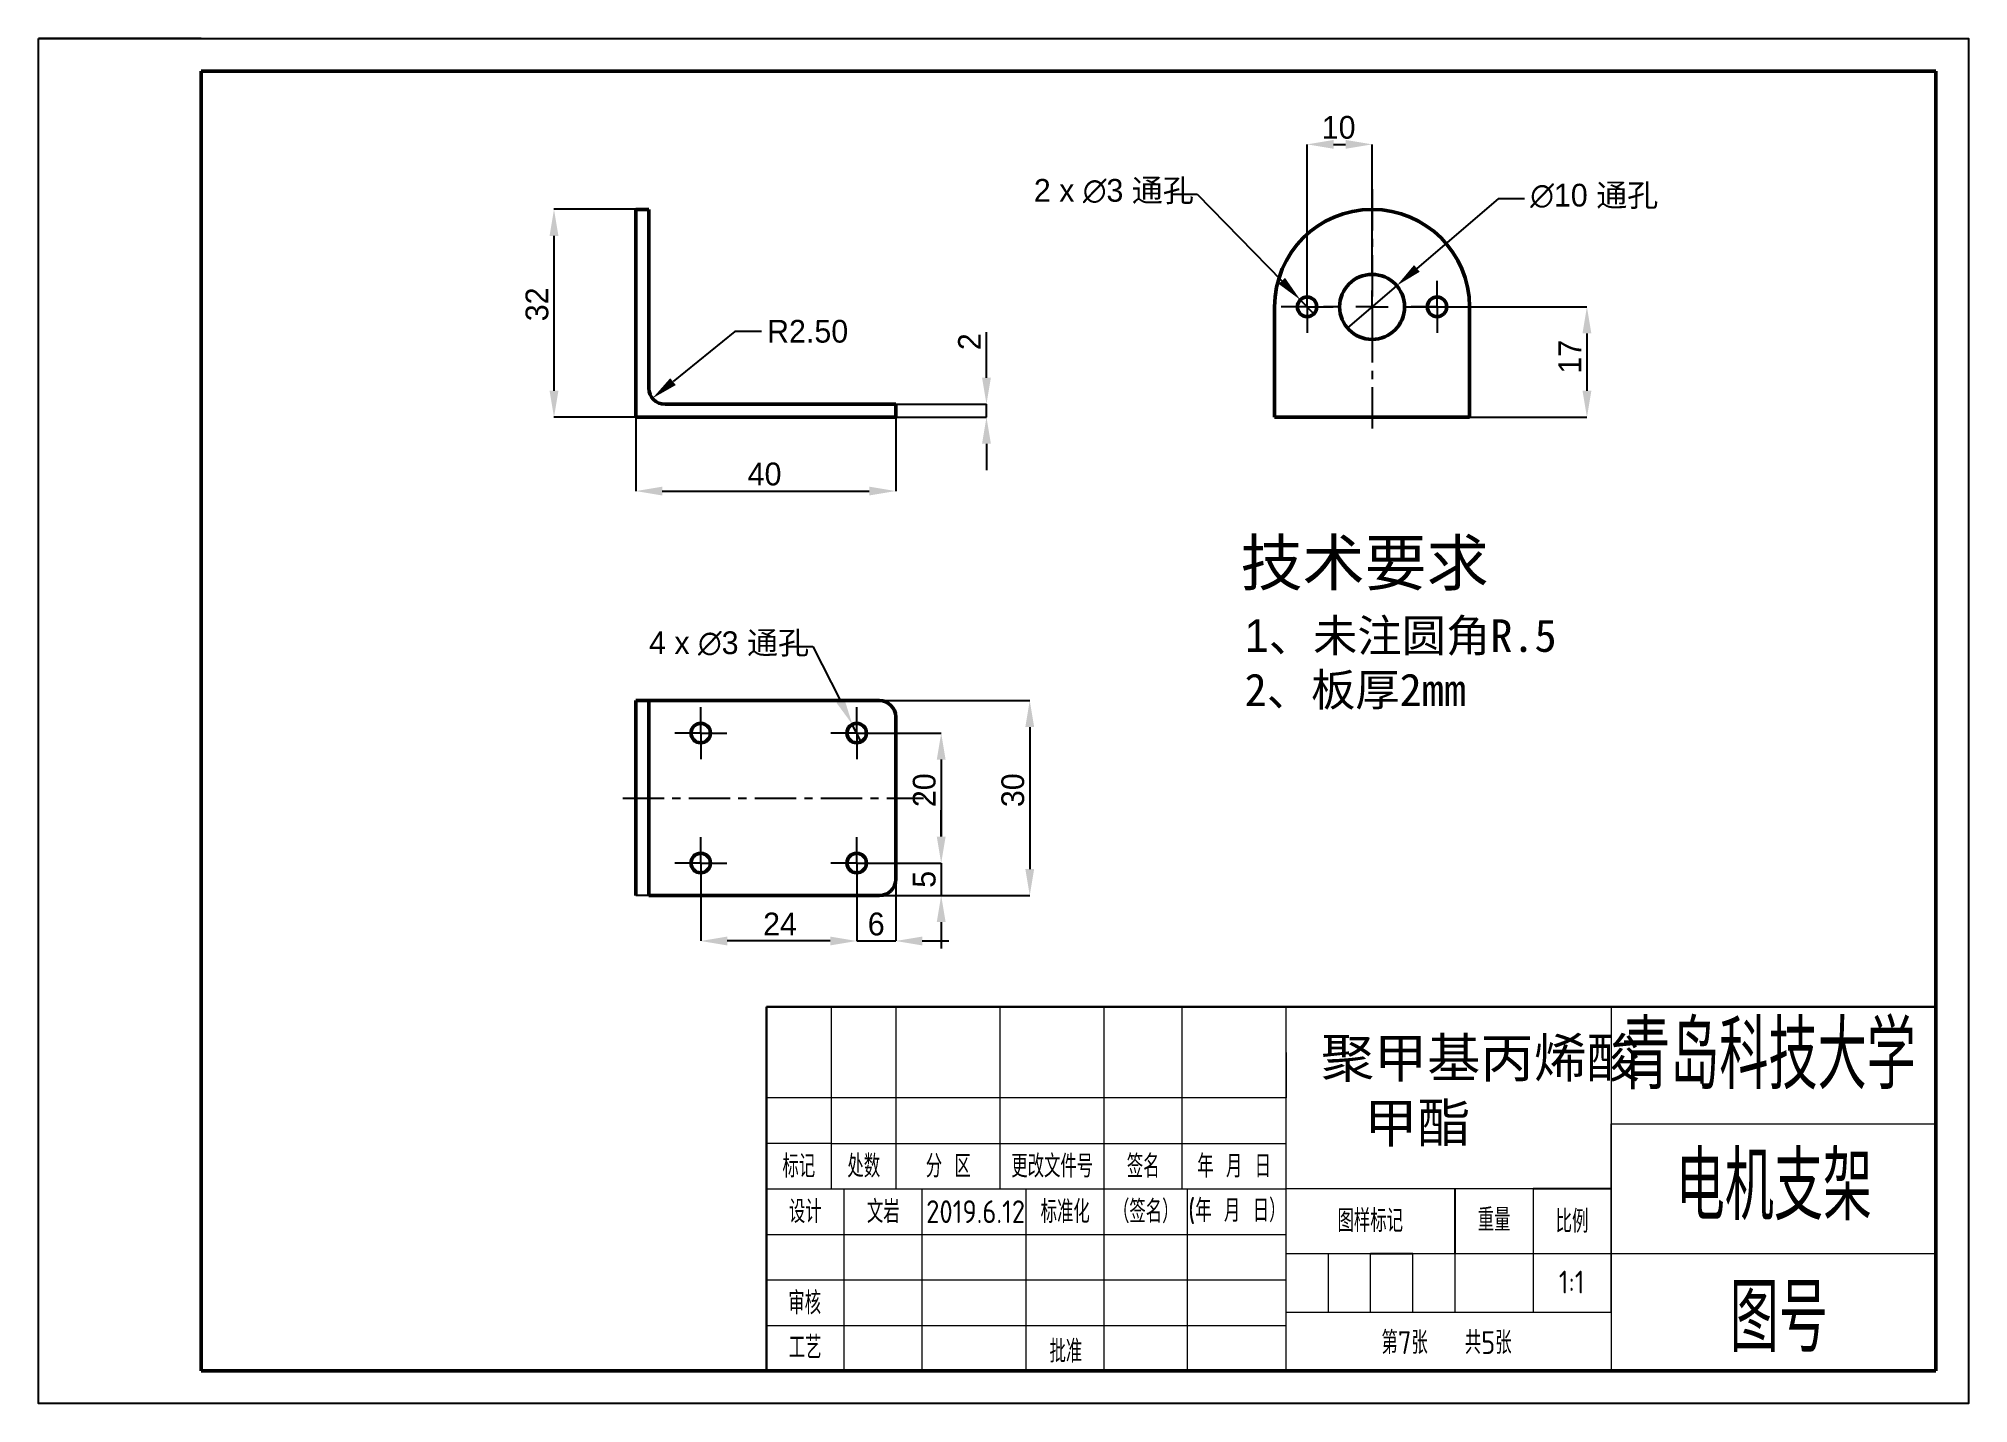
# Model space of a CAD drawing. Header units: millimetres. Extents: x 0 to 297, y 0 to 210.
import ezdxf

# ---------------------------------------------------------------- set-up
doc = ezdxf.new("R2010")
doc.units = ezdxf.units.MM
doc.header["$PDSIZE"] = -1
doc.linetypes.add('CENTER', pattern=[10.16, 6.35, -1.27, 1.27, -1.27])
for name, color, linetype in [('1轮廓实线层', 2, 'Continuous'), ('图框', 7, 'Continuous'), ('明细栏文字', 7, 'Continuous')]:
    doc.layers.add(name, color=color, linetype=linetype)
for name, color, linetype, lineweight in [('中心线层', 7, 'CENTER', 25), ('标注层', 7, 'Continuous', 25), ('粗实线层', 7, 'Continuous', 50), ('粗直线', 7, 'Continuous', 50), ('细实线', 3, 'Continuous', 25), ('细实线1', 7, 'Continuous', 25)]:
    doc.layers.add(name, color=color, linetype=linetype, lineweight=lineweight)
doc.styles.add('SLDTEXTSTYLE2', font='')
doc.styles.get("Standard").update_dxf_attribs({"font": ''})
doc.styles.add('国标', font='gbenor.shx', dxfattribs={"bigfont": 'gbcbig.shx'})
doc.styles.get('SLDTEXTSTYLE2').set_extended_font_data('汉仪长仿宋体')
doc.styles.get('Standard').set_extended_font_data('汉仪长仿宋体')
doc.dimstyles.new('SLDDIMSTYLE0', dxfattribs={"dimtxt": 3.5, "dimasz": 4.08, "dimexe": 0, "dimexo": 0.0625, "dimgap": 0.875, "dimtad": 2, "dimrnd": 1e-09, "dimzin": 12, "dimdsep": 46, "dimtxsty": 'SLDTEXTSTYLE2', "dimsah": 1, "dimcen": 0.09, "dimadec": 0, "dimazin": 3, "dimtfac": 1, "dimtmove": 0, "dimatfit": 0, "dimfxl": 1, "dimfrac": 2, "dimtolj": 1, "dimtzin": 12, "dimarcsym": 0})
doc.dimstyles.new('SLDDIMSTYLE1', dxfattribs={"dimtxt": 3.5, "dimasz": 4.08, "dimexe": 0, "dimexo": 0.0625, "dimgap": 0.875, "dimtad": 2, "dimrnd": 1e-09, "dimzin": 12, "dimdsep": 46, "dimtxsty": 'SLDTEXTSTYLE2', "dimsah": 1, "dimcen": 0.09, "dimadec": 0, "dimazin": 3, "dimtfac": 1, "dimtofl": 0, "dimtmove": 0, "dimatfit": 3, "dimfxl": 1, "dimfrac": 2, "dimtolj": 1, "dimtzin": 12, "dimarcsym": 0})
doc.dimstyles.new('SLDDIMSTYLE2', dxfattribs={"dimtxt": 3.5, "dimasz": 4.08, "dimexe": 0, "dimexo": 0.0625, "dimgap": 0.875, "dimtad": 0, "dimtih": 1, "dimtoh": 1, "dimrnd": 1e-09, "dimzin": 4, "dimdsep": 46, "dimtxsty": 'SLDTEXTSTYLE2', "dimsah": 1, "dimcen": 0, "dimadec": 0, "dimazin": 1, "dimtfac": 1, "dimtofl": 0, "dimtmove": 1, "dimatfit": 3, "dimfxl": 1, "dimfrac": 2, "dimtolj": 1, "dimtzin": 12, "dimarcsym": 0})
doc.dimstyles.new('SLDDIMSTYLE3', dxfattribs={"dimtxt": 3.5, "dimasz": 4.08, "dimexe": 0, "dimexo": 0.0625, "dimgap": 0.875, "dimtad": 0, "dimtih": 1, "dimtoh": 1, "dimrnd": 1e-09, "dimzin": 12, "dimdsep": 46, "dimtxsty": 'SLDTEXTSTYLE2', "dimblk1": 'NONE', "dimsah": 1, "dimcen": 0, "dimadec": 0, "dimazin": 3, "dimtfac": 1, "dimtmove": 0, "dimatfit": 3, "dimldrblk": 'NONE', "dimfxl": 1, "dimfrac": 2, "dimtolj": 1, "dimtzin": 12, "dimarcsym": 0})

# ---------------------------------------------------------------- blocks, each defined once
blk = doc.blocks.new('_D')
at = {"layer": 'Defpoints', "color": 0, "transparency": 16777216}
for p in [(131.91, 153.73), (131.91, 151.73), (145.88, 151.73)]:
    blk.add_point(p, dxfattribs=at)
at = {"layer": '标注层', "color": 0, "lineweight": -2, "transparency": 16777216}
for p, q in [((145.88, 157.81), (145.88, 164.84)), ((131.97, 153.73), (145.88, 153.73)), ((131.97, 151.73), (145.88, 151.73)), ((145.88, 151.73), (145.88, 153.73)), ((145.88, 147.65), (145.88, 143.57))]:
    blk.add_line(p, q, dxfattribs=at)
at = {"layer": '标注层', "color": 0, "transparency": 16777216}
for points in [[(145.2, 157.81), (146.56, 157.81), (145.88, 153.73)], [(145.2, 147.65), (146.56, 147.65), (145.88, 151.73)]]:
    blk.add_solid(points, dxfattribs=at)
at = {"layer": '标注层', "color": 0, "transparency": 16777216, "insert": (141.51, 163.36), "char_height": 3.5, "attachment_point": 2, "rotation": 90, "style": 'SLDTEXTSTYLE2'}
blk.add_mtext('\\A1;2', dxfattribs=at)
blk = doc.blocks.new('_D_1')
at = {"layer": 'Defpoints', "color": 0, "transparency": 16777216}
for p in [(91.91, 151.73), (131.91, 151.73), (131.91, 140.38)]:
    blk.add_point(p, dxfattribs=at)
at = {"layer": '标注层', "color": 0, "lineweight": -2, "transparency": 16777216}
for p, q in [((91.91, 151.66), (91.91, 140.38)), ((131.91, 151.66), (131.91, 140.38)), ((95.99, 140.38), (127.83, 140.38))]:
    blk.add_line(p, q, dxfattribs=at)
at = {"layer": '标注层', "color": 0, "transparency": 16777216}
for points in [[(95.99, 141.06), (95.99, 139.7), (91.91, 140.38)], [(127.83, 141.06), (127.83, 139.7), (131.91, 140.38)]]:
    blk.add_solid(points, dxfattribs=at)
at = {"layer": '标注层', "color": 0, "transparency": 16777216, "insert": (111.73, 144.76), "char_height": 3.5, "attachment_point": 2, "style": 'SLDTEXTSTYLE2'}
blk.add_mtext('\\A1;40', dxfattribs=at)
blk = doc.blocks.new('_D_2')
at = {"layer": 'Defpoints', "color": 0, "transparency": 16777216}
for p in [(91.91, 183.73), (79.32, 151.73), (91.91, 151.73)]:
    blk.add_point(p, dxfattribs=at)
at = {"layer": '标注层', "color": 0, "lineweight": -2, "transparency": 16777216}
for p, q in [((91.85, 183.73), (79.32, 183.73)), ((79.32, 179.65), (79.32, 155.81)), ((91.85, 151.73), (79.32, 151.73))]:
    blk.add_line(p, q, dxfattribs=at)
at = {"layer": '标注层', "color": 0, "transparency": 16777216}
for points in [[(78.64, 179.65), (80, 179.65), (79.32, 183.73)], [(78.64, 155.81), (80, 155.81), (79.32, 151.73)]]:
    blk.add_solid(points, dxfattribs=at)
at = {"layer": '标注层', "color": 0, "transparency": 16777216, "insert": (74.94, 169.11), "char_height": 3.5, "attachment_point": 2, "rotation": 90, "style": 'SLDTEXTSTYLE2'}
blk.add_mtext('\\A1;32', dxfattribs=at)
blk = doc.blocks.new('_D_3')
at = {"layer": 'Defpoints', "color": 0, "transparency": 16777216}
for p in [(94.47, 154.65), (96.41, 156.23)]:
    blk.add_point(p, dxfattribs=at)
at = {"layer": '标注层', "color": 0, "lineweight": -2, "transparency": 16777216}
for p, q in [((107.16, 164.94), (97.64, 157.22)), ((111.24, 164.94), (107.16, 164.94))]:
    blk.add_line(p, q, dxfattribs=at)
at = {"layer": '标注层', "color": 0, "transparency": 16777216}
blk.add_solid([(97.21, 157.75), (98.06, 156.69), (94.47, 154.65)], dxfattribs=at)
at = {"layer": '标注层', "color": 0, "transparency": 16777216, "insert": (112.11, 166.72), "char_height": 3.5, "attachment_point": 1, "style": 'SLDTEXTSTYLE2'}
blk.add_mtext('\\A1;R2.50', dxfattribs=at)
blk = doc.blocks.new('_D_4')
at = {"layer": 'Defpoints', "color": 0, "transparency": 16777216}
for p in [(212.73, 168.73), (220.23, 151.73), (238.29, 151.73)]:
    blk.add_point(p, dxfattribs=at)
at = {"layer": '标注层', "color": 0, "lineweight": -2, "transparency": 16777216}
for p, q in [((212.79, 168.73), (238.29, 168.73)), ((238.29, 164.65), (238.29, 155.81)), ((220.29, 151.73), (238.29, 151.73))]:
    blk.add_line(p, q, dxfattribs=at)
at = {"layer": '标注层', "color": 0, "transparency": 16777216}
for points in [[(237.61, 164.65), (238.97, 164.65), (238.29, 168.73)], [(237.61, 155.81), (238.97, 155.81), (238.29, 151.73)]]:
    blk.add_solid(points, dxfattribs=at)
at = {"layer": '标注层', "color": 0, "transparency": 16777216, "insert": (233.91, 161.04), "char_height": 3.5, "attachment_point": 2, "rotation": 90, "style": 'SLDTEXTSTYLE2'}
blk.add_mtext('\\A1;17', dxfattribs=at)
blk = doc.blocks.new('_D_5')
at = {"layer": 'Defpoints', "color": 0, "transparency": 16777216}
for p in [(194.18, 169.8), (196.27, 167.65)]:
    blk.add_point(p, dxfattribs=at)
at = {"layer": '标注层', "color": 0, "lineweight": -2, "transparency": 16777216}
for p, q in [((174.25, 186.08), (178.33, 186.08)), ((178.33, 186.08), (191.33, 172.72)), ((196.27, 167.65), (194.18, 169.8))]:
    blk.add_line(p, q, dxfattribs=at)
at = {"layer": '标注层', "color": 0, "transparency": 16777216}
blk.add_solid([(191.82, 173.2), (190.85, 172.25), (194.18, 169.8)], dxfattribs=at)
at = {"layer": '标注层', "color": 0, "transparency": 16777216, "insert": (153.17, 188.4), "char_height": 3.5, "attachment_point": 1, "style": 'SLDTEXTSTYLE2'}
blk.add_mtext('\\A1;2 x ∅3 通孔', dxfattribs=at)
blk = doc.blocks.new('_NONE')
blk = doc.blocks.new('_D_6')
at = {"layer": 'Defpoints', "color": 0, "transparency": 16777216}
for p in [(209.02, 171.98), (201.43, 165.47)]:
    blk.add_point(p, dxfattribs=at)
at = {"layer": '标注层', "color": 0, "lineweight": -2, "transparency": 16777216}
for p, q in [((224.62, 185.35), (212.12, 174.63)), ((228.7, 185.35), (224.62, 185.35)), ((201.43, 165.47), (209.02, 171.98))]:
    blk.add_line(p, q, dxfattribs=at)
at = {"layer": '标注层', "color": 0, "transparency": 16777216}
blk.add_solid([(211.68, 175.15), (212.56, 174.12), (209.02, 171.98)], dxfattribs=at)
at = {"layer": '标注层', "color": 0, "transparency": 16777216, "insert": (229.58, 187.66), "char_height": 3.5, "attachment_point": 1, "style": 'SLDTEXTSTYLE2'}
blk.add_mtext('\\A1;∅10 通孔', dxfattribs=at)
blk = doc.blocks.new('_D_7')
at = {"layer": 'Defpoints', "color": 0, "transparency": 16777216}
for p in [(205.23, 193.73), (205.23, 176.23), (195.23, 172.73)]:
    blk.add_point(p, dxfattribs=at)
at = {"layer": '标注层', "color": 0, "lineweight": -2, "transparency": 16777216}
for p, q in [((195.23, 172.79), (195.23, 193.73)), ((199.31, 193.73), (201.15, 193.73)), ((205.23, 176.29), (205.23, 193.73))]:
    blk.add_line(p, q, dxfattribs=at)
at = {"layer": '标注层', "color": 0, "transparency": 16777216}
for points in [[(199.31, 194.41), (199.31, 193.05), (195.23, 193.73)], [(201.15, 194.41), (201.15, 193.05), (205.23, 193.73)]]:
    blk.add_solid(points, dxfattribs=at)
at = {"layer": '标注层', "color": 0, "transparency": 16777216, "insert": (200.08, 198.1), "char_height": 3.5, "attachment_point": 2, "style": 'SLDTEXTSTYLE2'}
blk.add_mtext('\\A1;10', dxfattribs=at)
blk = doc.blocks.new('SW_CENTERMARKSYMBOL_0')
at = {"layer": '图框', "color": 0}
for p, q in [((0, 5), (0, 7.5)), ((-5, 0), (-7.5, 0)), ((0, 0), (-2.5, 0)), ((0, 0), (0, 2.5)), ((0, 0), (0, -2.5)), ((0, 0), (2.5, 0)), ((5, 0), (7.5, 0)), ((0, -5), (0, -7.5))]:
    blk.add_line(p, q, dxfattribs=at)
blk = doc.blocks.new('SW_CENTERMARKSYMBOL_1')
at = {"layer": '图框', "color": 0}
for p, q in [((0, 2.5), (0, 4)), ((-2.5, 0), (-4, 0)), ((0, 0), (-2.5, 0)), ((0, 0), (0, 2.5)), ((0, 0), (0, -2.5)), ((0, 0), (2.5, 0)), ((2.5, 0), (4, 0)), ((0, -2.5), (0, -4))]:
    blk.add_line(p, q, dxfattribs=at)
blk = doc.blocks.new('SW_CENTERMARKSYMBOL_2')
at = {"layer": '图框', "color": 0}
for p, q in [((0, 2.5), (0, 4)), ((-2.5, 0), (-4, 0)), ((0, 0), (-2.5, 0)), ((0, 0), (0, 2.5)), ((0, 0), (0, -2.5)), ((0, 0), (2.5, 0)), ((2.5, 0), (4, 0)), ((0, -2.5), (0, -4))]:
    blk.add_line(p, q, dxfattribs=at)
blk = doc.blocks.new('_D_8')
at = {"layer": 'Defpoints', "color": 0, "transparency": 16777216}
for p in [(129.41, 108.14), (129.41, 78.14), (152.54, 78.14)]:
    blk.add_point(p, dxfattribs=at)
at = {"layer": '标注层', "color": 0, "lineweight": -2, "transparency": 16777216}
for p, q in [((129.47, 108.14), (152.54, 108.14)), ((152.54, 104.06), (152.54, 82.22)), ((129.47, 78.14), (152.54, 78.14))]:
    blk.add_line(p, q, dxfattribs=at)
at = {"layer": '标注层', "color": 0, "transparency": 16777216}
for points in [[(151.86, 104.06), (153.22, 104.06), (152.54, 108.14)], [(151.86, 82.22), (153.22, 82.22), (152.54, 78.14)]]:
    blk.add_solid(points, dxfattribs=at)
at = {"layer": '标注层', "color": 0, "transparency": 16777216, "insert": (148.17, 94.35), "char_height": 3.5, "attachment_point": 2, "rotation": 90, "style": 'SLDTEXTSTYLE2'}
blk.add_mtext('\\A1;30', dxfattribs=at)
blk = doc.blocks.new('_D_9')
at = {"layer": 'Defpoints', "color": 0, "transparency": 16777216}
for p in [(125.23, 104.48), (126.58, 101.8)]:
    blk.add_point(p, dxfattribs=at)
at = {"layer": '标注层', "color": 0, "lineweight": -2, "transparency": 16777216}
for p, q in [((115.1, 116.47), (119.18, 116.47)), ((119.18, 116.47), (123.39, 108.12)), ((126.58, 101.8), (125.23, 104.48))]:
    blk.add_line(p, q, dxfattribs=at)
at = {"layer": '标注层', "color": 0, "transparency": 16777216}
blk.add_solid([(124, 108.43), (122.79, 107.81), (125.23, 104.48)], dxfattribs=at)
at = {"layer": '标注层', "color": 0, "transparency": 16777216, "insert": (93.95, 118.79), "char_height": 3.5, "attachment_point": 1, "style": 'SLDTEXTSTYLE2'}
blk.add_mtext('\\A1;4 x ∅3 通孔', dxfattribs=at)
blk = doc.blocks.new('_D_10')
at = {"layer": 'Defpoints', "color": 0, "transparency": 16777216}
for p in [(131.91, 80.64), (125.91, 79.14), (131.91, 71.15)]:
    blk.add_point(p, dxfattribs=at)
at = {"layer": '标注层', "color": 0, "lineweight": -2, "transparency": 16777216}
for p, q in [((131.91, 80.58), (131.91, 71.15)), ((125.91, 79.08), (125.91, 71.15)), ((121.83, 71.15), (117.75, 71.15)), ((125.91, 71.15), (131.91, 71.15)), ((135.99, 71.15), (140.07, 71.15))]:
    blk.add_line(p, q, dxfattribs=at)
at = {"layer": '标注层', "color": 0, "transparency": 16777216}
for points in [[(121.83, 71.83), (121.83, 70.47), (125.91, 71.15)], [(135.99, 71.83), (135.99, 70.47), (131.91, 71.15)]]:
    blk.add_solid(points, dxfattribs=at)
at = {"layer": '标注层', "color": 0, "transparency": 16777216, "insert": (128.91, 75.52), "char_height": 3.5, "attachment_point": 2, "style": 'SLDTEXTSTYLE2'}
blk.add_mtext('\\A1;6', dxfattribs=at)
blk = doc.blocks.new('_D_11')
at = {"layer": 'Defpoints', "color": 0, "transparency": 16777216}
for p in [(129.91, 83.14), (129.41, 78.14), (138.91, 78.14)]:
    blk.add_point(p, dxfattribs=at)
at = {"layer": '标注层', "color": 0, "lineweight": -2, "transparency": 16777216}
for p, q in [((138.91, 87.22), (138.91, 91.3)), ((129.97, 83.14), (138.91, 83.14)), ((138.91, 83.14), (138.91, 78.14)), ((129.47, 78.14), (138.91, 78.14)), ((138.91, 74.06), (138.91, 69.98))]:
    blk.add_line(p, q, dxfattribs=at)
at = {"layer": '标注层', "color": 0, "transparency": 16777216}
for points in [[(138.23, 87.22), (139.59, 87.22), (138.91, 83.14)], [(138.23, 74.06), (139.59, 74.06), (138.91, 78.14)]]:
    blk.add_solid(points, dxfattribs=at)
at = {"layer": '标注层', "color": 0, "transparency": 16777216, "insert": (134.54, 80.64), "char_height": 3.5, "attachment_point": 2, "rotation": 90, "style": 'SLDTEXTSTYLE2'}
blk.add_mtext('\\A1;5', dxfattribs=at)
blk = doc.blocks.new('_D_12')
at = {"layer": 'Defpoints', "color": 0, "transparency": 16777216}
for p in [(129.91, 103.14), (129.91, 83.14), (138.91, 83.14)]:
    blk.add_point(p, dxfattribs=at)
at = {"layer": '标注层', "color": 0, "lineweight": -2, "transparency": 16777216}
for p, q in [((129.97, 103.14), (138.91, 103.14)), ((138.91, 99.06), (138.91, 87.22)), ((129.97, 83.14), (138.91, 83.14))]:
    blk.add_line(p, q, dxfattribs=at)
at = {"layer": '标注层', "color": 0, "transparency": 16777216}
for points in [[(138.23, 99.06), (139.59, 99.06), (138.91, 103.14)], [(138.23, 87.22), (139.59, 87.22), (138.91, 83.14)]]:
    blk.add_solid(points, dxfattribs=at)
at = {"layer": '标注层', "color": 0, "transparency": 16777216, "insert": (134.54, 94.35), "char_height": 3.5, "attachment_point": 2, "rotation": 90, "style": 'SLDTEXTSTYLE2'}
blk.add_mtext('\\A1;20', dxfattribs=at)
blk = doc.blocks.new('_D_13')
at = {"layer": 'Defpoints', "color": 0, "transparency": 16777216}
for p in [(101.91, 79.14), (125.91, 79.14), (101.91, 71.15)]:
    blk.add_point(p, dxfattribs=at)
at = {"layer": '标注层', "color": 0, "lineweight": -2, "transparency": 16777216}
for p, q in [((101.91, 79.08), (101.91, 71.15)), ((125.91, 79.08), (125.91, 71.15)), ((121.83, 71.15), (105.99, 71.15))]:
    blk.add_line(p, q, dxfattribs=at)
at = {"layer": '标注层', "color": 0, "transparency": 16777216}
for points in [[(105.99, 71.83), (105.99, 70.47), (101.91, 71.15)], [(121.83, 71.83), (121.83, 70.47), (125.91, 71.15)]]:
    blk.add_solid(points, dxfattribs=at)
at = {"layer": '标注层', "color": 0, "transparency": 16777216, "insert": (114.11, 75.52), "char_height": 3.5, "attachment_point": 2, "style": 'SLDTEXTSTYLE2'}
blk.add_mtext('\\A1;24', dxfattribs=at)
blk = doc.blocks.new('SW_CENTERMARKSYMBOL_3')
at = {"layer": '图框', "color": 0}
for p, q in [((0, 2.5), (0, 4)), ((-2.5, 0), (-4, 0)), ((0, 0), (-2.5, 0)), ((0, 0), (0, 2.5)), ((0, 0), (0, -2.5)), ((0, 0), (2.5, 0)), ((2.5, 0), (4, 0)), ((0, -2.5), (0, -4))]:
    blk.add_line(p, q, dxfattribs=at)
blk = doc.blocks.new('SW_CENTERMARKSYMBOL_4')
at = {"layer": '图框', "color": 0}
for p, q in [((0, 2.5), (0, 4)), ((-2.5, 0), (-4, 0)), ((0, 0), (-2.5, 0)), ((0, 0), (0, 2.5)), ((0, 0), (0, -2.5)), ((0, 0), (2.5, 0)), ((2.5, 0), (4, 0)), ((0, -2.5), (0, -4))]:
    blk.add_line(p, q, dxfattribs=at)
blk = doc.blocks.new('SW_CENTERMARKSYMBOL_5')
at = {"layer": '图框', "color": 0}
for p, q in [((0, 2.5), (0, 4)), ((-2.5, 0), (-4, 0)), ((0, 0), (-2.5, 0)), ((0, 0), (0, 2.5)), ((0, 0), (0, -2.5)), ((0, 0), (2.5, 0)), ((2.5, 0), (4, 0)), ((0, -2.5), (0, -4))]:
    blk.add_line(p, q, dxfattribs=at)
blk = doc.blocks.new('SW_CENTERMARKSYMBOL_6')
at = {"layer": '图框', "color": 0}
for p, q in [((0, 2.5), (0, 4)), ((-2.5, 0), (-4, 0)), ((0, 0), (-2.5, 0)), ((0, 0), (0, 2.5)), ((0, 0), (0, -2.5)), ((0, 0), (2.5, 0)), ((2.5, 0), (4, 0)), ((0, -2.5), (0, -4))]:
    blk.add_line(p, q, dxfattribs=at)
blk = doc.blocks.new('*U26')
at = {"layer": '细实线1', "lineweight": 15}
blk.add_line((0, -9.5), (0, -0.5), dxfattribs=at)
blk = doc.blocks.new('*U27')
at = {"layer": '细实线1', "color": 0, "linetype": 'ByBlock', "lineweight": -2, "transparency": 16777216}
for p in [(-19.5, 0), (-13, 0), (-6.5, 0), (0, 0)]:
    blk.add_blockref('*U26', p, dxfattribs=at)

msp = doc.modelspace()

# ---------------------------------------------------------------- linework, layer by layer
for p, q in [((25, 210), (0, 210)), ((112, 37.001), (112, 58.619)), ((112, 5), (112, 40.459)), ((292, 5), (112, 5))]:
    msp.add_line(p, q)
at = {"color": 7, "linetype": 'Continuous', "lineweight": 25}
msp.add_line((93.908, 78.138), (91.908, 78.138), dxfattribs=at)
msp.add_lwpolyline([(0, 210), (297, 210), (297, 0), (0, 0)], close=True)
at = {"layer": '1轮廓实线层', "color": 7}
msp.add_line((112, 61), (292, 61, 0), dxfattribs=at)
at = {"layer": '中心线层'}
for p, q in [((205.226, 186.829), (205.226, 149.726)), ((89.908, 93.138), (136.2, 93.138))]:
    msp.add_line(p, q, dxfattribs=at)
at = {"layer": '粗实线层', "linetype": 'Continuous'}
for p, q in [((25, 5), (25, 205)), ((25, 205), (292, 205)), ((292, 5), (292, 205))]:
    msp.add_line(p, q, dxfattribs=at)
at = {"layer": '粗实线层', "color": 7, "linetype": 'Continuous'}
for p, q in [((93.908, 183.726), (91.908, 183.726)), ((91.908, 168.726), (91.908, 183.726)), ((93.908, 168.726), (93.908, 183.726)), ((91.908, 168.726), (91.908, 151.726)), ((93.908, 156.226), (93.908, 168.726)), ((190.226, 168.726), (190.226, 151.726)), ((220.226, 168.726), (220.226, 151.726)), ((91.908, 151.726), (129.408, 151.726)), ((96.408, 153.726), (129.408, 153.726)), ((129.408, 153.726), (131.908, 153.726)), ((129.408, 151.726), (131.908, 151.726)), ((131.908, 153.726), (131.908, 151.726)), ((190.226, 151.726), (220.226, 151.726)), ((93.908, 108.138), (91.908, 108.138)), ((91.908, 78.138), (91.908, 108.138)), ((93.908, 78.138), (93.908, 108.138)), ((93.908, 108.138), (96.408, 108.138)), ((129.408, 108.138), (96.408, 108.138)), ((131.908, 80.638), (131.908, 105.638)), ((96.408, 78.138), (93.908, 78.138)), ((96.408, 78.138), (129.408, 78.138))]:
    msp.add_line(p, q, dxfattribs=at)
at = {"layer": '粗实线层'}
msp.add_line((25, 5), (292, 5), dxfattribs=at)
at = {"layer": '粗实线层', "color": 7, "linetype": 'Continuous'}
for centre, radius in [((205.226, 168.726), 5), ((195.226, 168.726), 1.5), ((215.226, 168.726), 1.5), ((101.908, 103.138), 1.5), ((125.908, 103.138), 1.5), ((101.908, 83.138), 1.5), ((125.908, 83.138), 1.5)]:
    msp.add_circle(centre, radius, dxfattribs=at)
for centre, radius, start, end in [((205.226, 168.726), 15, 0, 180), ((96.408, 156.226), 2.5, 180, 270), ((129.408, 105.638), 2.5, 0, 90), ((129.408, 80.638), 2.5, 270, 0)]:
    msp.add_arc(centre, radius, start, end, dxfattribs=at)
at = {"layer": '粗直线', "color": 7, "lineweight": 30}
for q in [(112, 5), (292, 61)]:
    msp.add_line((112, 61), q, dxfattribs=at)
at = {"layer": '细实线1', "color": 7, "lineweight": 30}
msp.add_line((112, 61), (292, 61), dxfattribs=at)
at = {"layer": '细实线1', "color": 7, "lineweight": 15}
for p, q in [((122, 61), (122, 33)), ((132, 33), (132, 61)), ((148, 33), (148, 61)), ((164, 33), (164, 61)), ((176, 33), (176, 61)), ((192, 40), (192, 61)), ((242, 61), (242, 5)), ((192, 54), (192, 47)), ((192, 47), (112, 47)), ((242, 23), (242, 43)), ((242, 43), (292, 43)), ((122, 40), (112, 40)), ((122, 40), (132, 40)), ((132, 40), (148, 40)), ((148, 40), (164, 40)), ((164, 40), (176, 40)), ((176, 40), (192, 40)), ((192, 33), (192, 40)), ((112, 33), (192, 33)), ((124, 5), (124, 33)), ((136, 5), (136, 33)), ((152, 5), (152, 33)), ((164, 5), (164, 33)), ((176.8, 5), (176.8, 33)), ((192, 5), (192, 33)), ((242, 33), (192, 33)), ((230, 33), (230, 14)), ((112, 26), (192, 26)), ((242, 23), (192, 23)), ((242, 14), (242, 23)), ((292, 23), (242, 23)), ((112, 19), (192, 19)), ((112, 12), (192, 12)), ((218, 14), (192, 14)), ((242, 14), (218, 14))]:
    msp.add_line(p, q, dxfattribs=at)
at = {"layer": '细实线1', "color": 7}
for p, q in [((218, 23), (218, 32.999)), ((242, 33), (230, 33)), ((211.5, 23), (205, 23))]:
    msp.add_line(p, q, dxfattribs=at)

# ---------------------------------------------------------------- block references
at = {"layer": '中心线层'}
for name, p in [('SW_CENTERMARKSYMBOL_0', (205.226, 168.726)), ('SW_CENTERMARKSYMBOL_1', (195.226, 168.726)), ('SW_CENTERMARKSYMBOL_2', (215.226, 168.726)), ('SW_CENTERMARKSYMBOL_4', (101.908, 103.138)), ('SW_CENTERMARKSYMBOL_5', (125.908, 103.138)), ('SW_CENTERMARKSYMBOL_3', (101.908, 83.138)), ('SW_CENTERMARKSYMBOL_6', (125.908, 83.138))]:
    msp.add_blockref(name, p, dxfattribs=at)
at = {"layer": '细实线1', "color": 7}
msp.add_blockref('*U27', (218, 23.5), dxfattribs=at)

# ---------------------------------------------------------------- texts
at = {"insert": (197.345, 56.172), "char_height": 6, "attachment_point": 1}
msp.add_mtext_dynamic_manual_height_columns('聚甲基丙烯酸\\P   甲酯', width=58.5537, gutter_width=17.5, heights=[0], dxfattribs=at)
at = {"layer": '明细栏文字', "attachment_point": 1}
for s, width, insert, char_height in [('{\\fSimSun|b0|i0|c134|p2;技术要求}', 50.6885, (184.982, 132.845), 7), ('1{\\fSimSun|b0|i0|c134|p2;、未注圆角R.5\\P2、板厚2mm}', 97.24163, (185.606, 120.639), 5)]:
    msp.add_mtext_dynamic_manual_height_columns(s, width=width, gutter_width=12.5, heights=[0], dxfattribs=dict(at, insert=insert, char_height=char_height))
at = {"layer": '细实线', "color": 7, "insert": (266.23, 58.829), "char_height": 10.5, "width": 50, "attachment_point": 2, "style": '国标'}
msp.add_mtext('青岛科技大学', dxfattribs=at)
at = {"layer": '细实线1', "color": 7, "char_height": 3.5, "attachment_point": 5, "style": '国标'}
for s, insert, width in [('标记', (117, 36.5), 10), ('处数', (127, 36.5), 10), ('更改文件号', (156, 36.5), 16), ('签名', (170, 36.5), 12), ('年 月 日', (184, 36.5), 16), ('分 区', (140, 36.5), 16), ('设计', (118, 29.5), 12), ('文岩', (130.003, 29.5), 12.8), ('2019.6.12', (144.206, 29.5), 15.2), ('标准化 ', (158, 29.5), 12), ('（签名）', (170.4, 29.5), 12.8), ('(年 月 日）', (184.4, 29.5), 15.2), ('图样标记', (204.951, 28.102), 12), ('重量', (224, 28.25), 12), ('比例', (236, 28), 12), ('1:1', (235.936, 18.667), 12), ('审核', (117.911, 15.46), 12), ('工艺', (117.976, 8.604), 9.93291), ('第7张   共5张', (216.686, 9.345), 19.55356)]:
    msp.add_mtext(s, dxfattribs=dict(at, insert=insert, width=width))
at = {"layer": '细实线1', "color": 7, "attachment_point": 5, "style": '国标'}
for s, width, gutter_width, heights, insert, char_height in [('电机支架', 128.03312, 110.39, [0], (267.065, 33.429), 10.5), ('图号', 46.94216, 110.39, [15.668], (267.825, 13.175), 10.5), ('批准', 16.68189, 446.314, [0], (158.1, 8.014), 3.5)]:
    msp.add_mtext_dynamic_manual_height_columns(s, width=width, gutter_width=gutter_width, heights=heights, dxfattribs=dict(at, insert=insert, char_height=char_height))

# ---------------------------------------------------------------- dimensions: what is measured, and where the dimension line sits
at = {"layer": '标注层'}
dim = msp.add_linear_dim(base=(205.226, 193.726), p1=(195.226, 172.726), p2=(205.226, 176.226), dimstyle='SLDDIMSTYLE0', dxfattribs=at)
dim.commit()
dim.dimension.update_dxf_attribs({"geometry": '_D_7', "text_midpoint": (200.084, 193.726), "dimtype": 160})
for p1, p2, text, picture, middle in [((196.273, 167.651), (194.18, 169.801), '2 x <> 通孔', '_D_5', (163.275, 186.081)), ((201.43, 165.472), (209.023, 171.98), '<> 通孔', '_D_6', (237.17, 185.349)), ((126.583, 101.799), (125.232, 104.477), '4 x <> 通孔', '_D_9', (104.085, 116.472))]:
    dim = msp.add_diameter_dim_2p(p1=p1, p2=p2, text=text, dimstyle='SLDDIMSTYLE3', dxfattribs=at)
    dim.commit()
    dim.dimension.update_dxf_attribs({"geometry": picture, "text_midpoint": middle, "dimtype": 163})
dim = msp.add_linear_dim(base=(79.318, 151.726), p1=(91.908, 183.726), p2=(91.908, 151.726), angle=90, dimstyle='SLDDIMSTYLE1', dxfattribs=at)
dim.commit()
dim.dimension.update_dxf_attribs({"geometry": '_D_2', "text_midpoint": (79.318, 169.109), "dimtype": 160})
dim = msp.add_radius_dim(center=(96.408, 156.226), mpoint=(94.465, 154.652), dimstyle='SLDDIMSTYLE2', dxfattribs=at)
dim.commit()
dim.dimension.update_dxf_attribs({"geometry": '_D_3', "text_midpoint": (107.157, 164.938), "dimtype": 164})
for base, p1, p2, dimstyle, picture, middle in [((238.288, 151.726), (212.726, 168.726), (220.226, 151.726), 'SLDDIMSTYLE0', '_D_4', (238.288, 161.042)), ((145.883, 151.726), (131.908, 153.726), (131.908, 151.726), 'SLDDIMSTYLE0', '_D', (145.883, 163.363)), ((152.54, 78.138), (129.408, 108.138), (129.408, 78.138), 'SLDDIMSTYLE1', '_D_8', (152.54, 94.354)), ((138.913, 83.138), (129.908, 103.138), (129.908, 83.138), 'SLDDIMSTYLE1', '_D_12', (138.913, 94.354)), ((138.913, 78.138), (129.908, 83.138), (129.408, 78.138), 'SLDDIMSTYLE0', '_D_11', (138.913, 80.638))]:
    dim = msp.add_linear_dim(base=base, p1=p1, p2=p2, angle=90, dimstyle=dimstyle, override={"dimtad": 3}, dxfattribs=at)
    dim.commit()
    dim.dimension.update_dxf_attribs({"geometry": picture, "text_midpoint": middle, "dimtype": 160})
for base, p1, p2, dimstyle, picture, middle in [((131.908, 140.385), (91.908, 151.726), (131.908, 151.726), 'SLDDIMSTYLE1', '_D_1', (111.733, 140.385)), ((131.908, 71.146), (125.908, 79.138), (131.908, 80.638), 'SLDDIMSTYLE0', '_D_10', (128.908, 71.146)), ((101.908, 71.146), (125.908, 79.138), (101.908, 79.138), 'SLDDIMSTYLE1', '_D_13', (114.106, 71.146))]:
    dim = msp.add_linear_dim(base=base, p1=p1, p2=p2, dimstyle=dimstyle, override={"dimtad": 3}, dxfattribs=at)
    dim.commit()
    dim.dimension.update_dxf_attribs({"geometry": picture, "text_midpoint": middle, "dimtype": 160})

doc.saveas('drawing.dxf')
